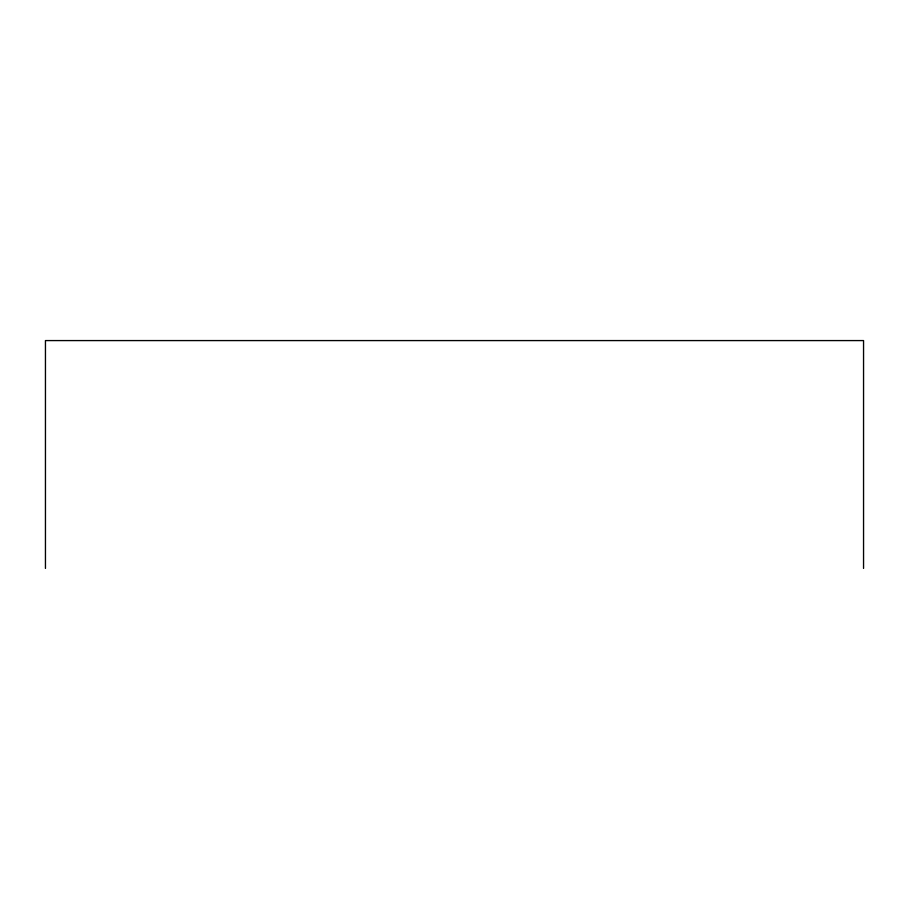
<?xml version="1.0" encoding="UTF-8"?>
<svg xmlns="http://www.w3.org/2000/svg" width="909" height="909" viewBox="0 0 909 909"><rect width="100%" height="100%" fill="white"/><g stroke="black" fill="none" stroke-linecap="round" stroke-linejoin="round"><path stroke-width="1.36" d="M863.55 568.42L863.55 340.58L45.45 340.58L45.45 568.42"/></g></svg>
